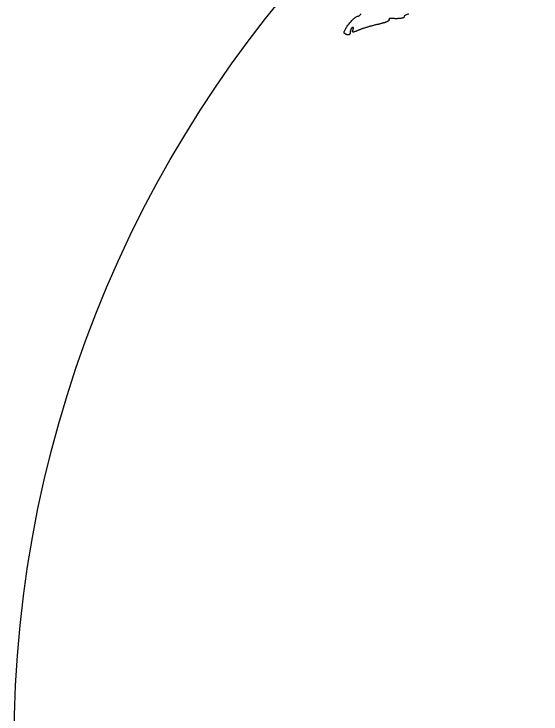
# Model space of a CAD drawing. Extents: x -25 to 25, y -25 to 25.
# Drawn here: x -25 to -13.83, y 0.68 to 15.53 of the extents above; entities that cross this region are included whole.
import ezdxf

# ---------------------------------------------------------------- set-up
doc = ezdxf.new("R2010")
doc.units = 0
doc.layers.add('CUT', color=1, linetype='CONTINUOUS')
doc.layers.add('YOUMU', color=7, linetype='CONTINUOUS')

msp = doc.modelspace()

# ---------------------------------------------------------------- linework, layer by layer
at = {"layer": 'CUT'}
msp.add_circle((0, 0), 25, dxfattribs=at)
at = {"layer": 'YOUMU'}
msp.add_lwpolyline([(-16.625, 15.535), (-16.638, 15.53), (-16.651, 15.526), (-16.662, 15.521), (-16.673, 15.517), (-16.683, 15.512), (-16.691, 15.508), (-16.699, 15.504), (-16.706, 15.5), (-16.712, 15.497), (-16.717, 15.493), (-16.721, 15.49), (-16.724, 15.487), (-16.725, 15.485), (-16.726, 15.482), (-16.725, 15.48), (-16.724, 15.477), (-16.723, 15.473), (-16.723, 15.47), (-16.724, 15.467), (-16.725, 15.463), (-16.728, 15.46), (-16.731, 15.458), (-16.736, 15.455), (-16.741, 15.452), (-16.746, 15.45), (-16.753, 15.447), (-16.76, 15.445), (-16.767, 15.443), (-16.776, 15.441), (-16.784, 15.439), (-16.794, 15.438), (-16.804, 15.436), (-16.815, 15.435), (-16.826, 15.434), (-16.837, 15.433), (-16.849, 15.432), (-16.862, 15.432), (-16.875, 15.431), (-16.888, 15.431), (-16.902, 15.431), (-16.916, 15.431), (-16.93, 15.432), (-16.945, 15.432), (-16.959, 15.433), (-16.975, 15.434), (-16.99, 15.435), (-16.994, 15.436), (-16.998, 15.436), (-17.002, 15.436), (-17.006, 15.436), (-17.01, 15.436), (-17.014, 15.436), (-17.017, 15.435), (-17.02, 15.435), (-17.023, 15.434), (-17.027, 15.434), (-17.029, 15.433), (-17.032, 15.432), (-17.035, 15.432), (-17.037, 15.431), (-17.039, 15.43), (-17.041, 15.428), (-17.043, 15.427), (-17.045, 15.426), (-17.046, 15.425), (-17.047, 15.423), (-17.048, 15.422), (-17.049, 15.42), (-17.05, 15.419), (-17.05, 15.417), (-17.051, 15.416), (-17.051, 15.414), (-17.051, 15.412), (-17.05, 15.41), (-17.049, 15.408), (-17.049, 15.406), (-17.047, 15.404), (-17.047, 15.402), (-17.046, 15.4), (-17.047, 15.398), (-17.048, 15.395), (-17.05, 15.393), (-17.053, 15.39), (-17.056, 15.387), (-17.06, 15.384), (-17.064, 15.382), (-17.069, 15.379), (-17.074, 15.376), (-17.081, 15.372), (-17.087, 15.369), (-17.094, 15.366), (-17.102, 15.363), (-17.11, 15.36), (-17.119, 15.356), (-17.128, 15.353), (-17.137, 15.35), (-17.147, 15.346), (-17.158, 15.343), (-17.169, 15.34), (-17.18, 15.336), (-17.191, 15.333), (-17.203, 15.33), (-17.215, 15.326), (-17.228, 15.323), (-17.24, 15.32), (-17.253, 15.317), (-17.267, 15.314), (-17.28, 15.311), (-17.294, 15.308), (-17.308, 15.305), (-17.322, 15.301), (-17.336, 15.298), (-17.351, 15.294), (-17.366, 15.291), (-17.38, 15.287), (-17.395, 15.283), (-17.41, 15.279), (-17.425, 15.275), (-17.44, 15.271), (-17.454, 15.267), (-17.469, 15.263), (-17.484, 15.259), (-17.498, 15.255), (-17.512, 15.25), (-17.527, 15.246), (-17.54, 15.242), (-17.554, 15.238), (-17.567, 15.233), (-17.58, 15.229), (-17.593, 15.225), (-17.605, 15.221), (-17.617, 15.217), (-17.629, 15.213), (-17.64, 15.209), (-17.65, 15.205), (-17.66, 15.201), (-17.67, 15.197), (-17.679, 15.194), (-17.687, 15.19), (-17.7, 15.185), (-17.712, 15.179), (-17.723, 15.175), (-17.734, 15.17), (-17.744, 15.166), (-17.753, 15.163), (-17.762, 15.159), (-17.77, 15.157), (-17.777, 15.154), (-17.783, 15.152), (-17.789, 15.15), (-17.795, 15.149), (-17.8, 15.148), (-17.804, 15.147), (-17.808, 15.147), (-17.811, 15.147), (-17.814, 15.148), (-17.816, 15.149), (-17.818, 15.15), (-17.82, 15.152), (-17.82, 15.154), (-17.821, 15.156), (-17.821, 15.159), (-17.821, 15.162), (-17.821, 15.166), (-17.82, 15.17), (-17.819, 15.175), (-17.817, 15.179), (-17.815, 15.185), (-17.813, 15.19), (-17.811, 15.196), (-17.81, 15.2), (-17.808, 15.204), (-17.807, 15.208), (-17.806, 15.211), (-17.805, 15.215), (-17.804, 15.218), (-17.804, 15.221), (-17.803, 15.224), (-17.803, 15.226), (-17.803, 15.229), (-17.803, 15.231), (-17.803, 15.234), (-17.803, 15.236), (-17.803, 15.237), (-17.804, 15.239), (-17.804, 15.241), (-17.805, 15.242), (-17.806, 15.243), (-17.807, 15.244), (-17.808, 15.245), (-17.809, 15.245), (-17.81, 15.246), (-17.812, 15.246), (-17.813, 15.246), (-17.815, 15.246), (-17.817, 15.246), (-17.819, 15.245), (-17.821, 15.244), (-17.823, 15.243), (-17.825, 15.242), (-17.828, 15.24), (-17.83, 15.239), (-17.832, 15.237), (-17.835, 15.235), (-17.837, 15.233), (-17.839, 15.231), (-17.841, 15.229), (-17.843, 15.227), (-17.846, 15.224), (-17.848, 15.221), (-17.85, 15.219), (-17.851, 15.216), (-17.853, 15.213), (-17.855, 15.21), (-17.857, 15.207), (-17.858, 15.204), (-17.86, 15.201), (-17.861, 15.197), (-17.863, 15.194), (-17.864, 15.191), (-17.865, 15.187), (-17.866, 15.184), (-17.867, 15.18), (-17.868, 15.177), (-17.869, 15.173), (-17.87, 15.17), (-17.871, 15.166), (-17.871, 15.163), (-17.872, 15.159), (-17.872, 15.155), (-17.872, 15.152), (-17.872, 15.149), (-17.872, 15.142), (-17.873, 15.136), (-17.873, 15.13), (-17.874, 15.124), (-17.875, 15.119), (-17.877, 15.114), (-17.878, 15.11), (-17.88, 15.106), (-17.882, 15.102), (-17.884, 15.099), (-17.887, 15.096), (-17.89, 15.094), (-17.893, 15.091), (-17.896, 15.09), (-17.9, 15.088), (-17.904, 15.087), (-17.908, 15.087), (-17.912, 15.087), (-17.917, 15.087), (-17.922, 15.087), (-17.927, 15.088), (-17.932, 15.09), (-17.938, 15.091), (-17.944, 15.093), (-17.95, 15.096), (-17.956, 15.099), (-17.963, 15.102), (-17.97, 15.106), (-17.977, 15.11), (-17.984, 15.114), (-17.992, 15.119), (-17.997, 15.123), (-17.999, 15.129), (-18, 15.137), (-17.999, 15.146), (-17.997, 15.157), (-17.993, 15.169), (-17.987, 15.181), (-17.981, 15.195), (-17.973, 15.21), (-17.964, 15.225), (-17.954, 15.241), (-17.943, 15.258), (-17.932, 15.274), (-17.919, 15.291), (-17.906, 15.308), (-17.893, 15.325), (-17.879, 15.342), (-17.865, 15.358), (-17.851, 15.374), (-17.836, 15.39), (-17.822, 15.405), (-17.807, 15.419), (-17.793, 15.432), (-17.779, 15.444), (-17.766, 15.454), (-17.753, 15.464), (-17.741, 15.472), (-17.729, 15.478), (-17.719, 15.483), (-17.709, 15.486), (-17.7, 15.487), (-17.697, 15.487), (-17.695, 15.488), (-17.692, 15.489), (-17.689, 15.49), (-17.686, 15.491), (-17.683, 15.493), (-17.679, 15.495), (-17.676, 15.498), (-17.673, 15.5), (-17.669, 15.503), (-17.666, 15.506), (-17.662, 15.51), (-17.659, 15.513), (-17.655, 15.517), (-17.651, 15.521), (-17.648, 15.525), (-17.644, 15.53), (-17.64, 15.535)], dxfattribs=at)

doc.saveas('drawing.dxf')
